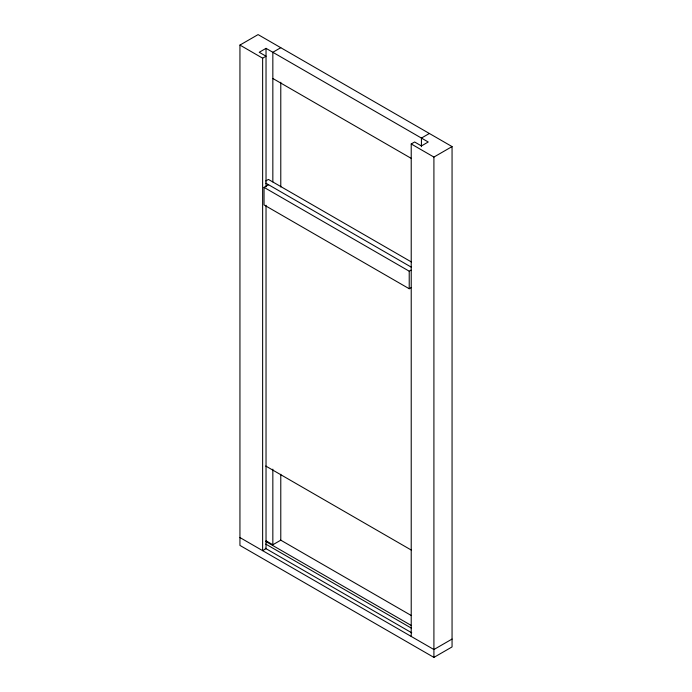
<?xml version="1.0" encoding="UTF-8"?>
<svg xmlns="http://www.w3.org/2000/svg" width="692" height="692" viewBox="0 0 692 692"><rect width="100%" height="100%" fill="white"/><g stroke="black" fill="none" stroke-linecap="round" stroke-linejoin="round"><path stroke-width="1.04" d="M239.942 45.075L258.09 34.6L452.058 146.583L452.058 646.925L433.91 657.4L239.942 545.417L239.942 45.075L262.631 58.18L266.031 56.208L259.223 52.281L266.031 48.353L428.236 141.998L421.428 145.934L414.629 141.998L411.221 143.962L411.221 636.441M280.779 47.696L272.838 52.281L272.838 181.884M265.702 181.001L268.418 179.427L411.342 261.939M411.031 287.699L409.223 288.746L264.033 204.918L264.033 187.368L268.565 184.747M429.369 133.487L421.428 138.071L421.428 146.713M411.221 143.962L433.91 157.067L452.058 146.583M264.033 187.368L409.223 271.195L411.031 270.148M266.031 540.833L272.838 544.76L280.779 540.175L280.779 474.297M452.058 639.062L433.91 649.537L239.942 537.554M272.838 78.481L411.152 158.33M265.754 183.12L411.472 267.259M265.754 466.036L411.472 550.175M280.476 540.002L411.022 615.378M265.719 541.438L411.325 625.499M265.719 544.059L411.325 628.12M265.192 548.202L411.731 632.808M433.91 157.067L433.91 657.4M409.223 271.195L409.223 288.746M280.779 82.261L280.779 187.013M272.838 469.159L272.838 544.76M266.031 48.353L266.031 186.892M266.031 205.247L266.031 548.687L262.631 550.65L262.631 58.18"/></g></svg>
